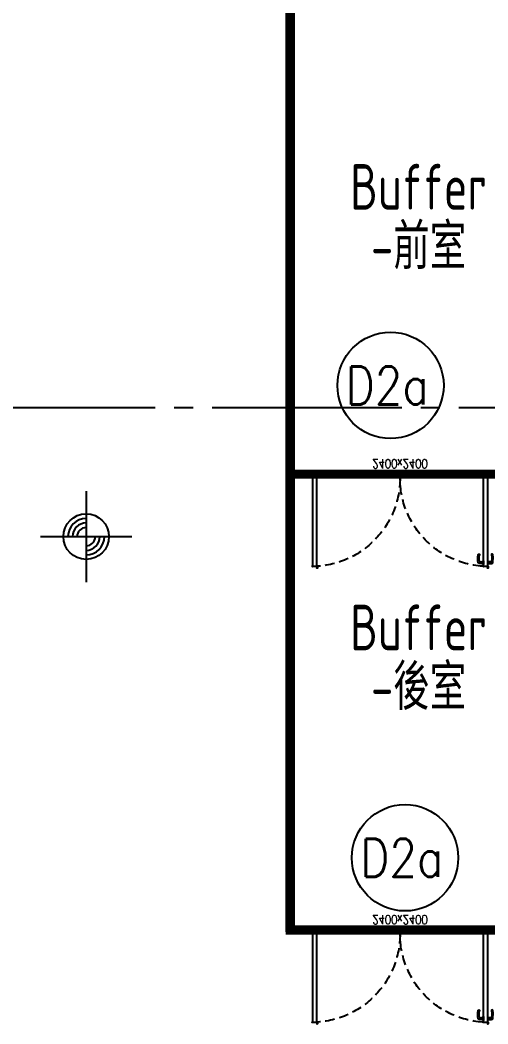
# Model space of a CAD drawing. Extents: x -960 to 27370, y -3283 to 11880.
# Drawn here: x 22752 to 23368, y 3689 to 5010 of the extents above; entities that cross this region are included whole.
import ezdxf
from ezdxf.enums import TextEntityAlignment as Align
from ezdxf.lldxf.tags import DXFTag

# ---------------------------------------------------------------- set-up
doc = ezdxf.new("R2010")
doc.units = 0
doc.header["$LTSCALE"] = 100
doc.linetypes.add('188K-SM-03-F10-ARCH-PA-Y2257103$0$DASHED', pattern=[19.05, 12.7, -6.35])
doc.linetypes.add('X-S-FAB-L10$0$COL-CEN-LIN', pattern=[3.25, 2.5, -0.25, 0.25, -0.25])
for name, color, linetype in [('0-xref', 8, 'Continuous'), ('188K-SM-03-F10-ARCH-PA-Y2257103$0$K-Door', 4, 'Continuous'), ('188K-SM-03-F10-ARCH-PA-Y2257103$0$K-P2D-4.2-雙抗', 30, 'Continuous'), ('188K-SM-03-F10-ARCH-PA-Y2257103$0$K-TXT', 7, 'Continuous'), ('188K-SM-03-F10-ARCH-PA-Y2257103$0$K-貼白鐵-1.5', 6, '188K-SM-03-F10-ARCH-PA-Y2257103$0$DASHED'), ('X-S-FAB-L10$0$0-DIM-INT', 8, 'Continuous'), ('X-S-FAB-L10$0$0-DIM-TXT', 8, 'Continuous'), ('X-S-FAB-L10$0$BLOCK', 8, 'Continuous'), ('X-S-FAB-L10$0$CCL', 8, 'X-S-FAB-L10$0$COL-CEN-LIN')]:
    doc.layers.add(name, color=color, linetype=linetype)
doc.styles.add('188K-SM-03-F10-ARCH-PA-Y2257103$0$14P7-XFDP10$0$AA-TXT', font='simplex.shx', dxfattribs={"width": 0.8, "bigfont": 'chineset.shx'})
doc.styles.add('188K-SM-03-F10-ARCH-PA-Y2257103$0$AA-TXT', font='isocp.shx', dxfattribs={"width": 0.8, "bigfont": 'chineset.shx'})
doc.styles.add('188K-SM-03-F10-ARCH-PA-Y2257103$0$Standard', font='txt.shx', dxfattribs={"bigfont": 'chineset.shx'})
doc.styles.add('X-S-FAB-L10$0$CHINA', font='simplex.shx', dxfattribs={"width": 0.75, "bigfont": 'chineset.shx'})
doc.styles.add('X-S-FAB-L10$0$Standard', font='', dxfattribs={"width": 0.8})
doc.styles.add('X-S-FAB-L10$0$TG_NOTE_TEXT', font='simplex.shx', dxfattribs={"width": 0.75, "bigfont": 'chineset.shx'})
doc.styles.get('X-S-FAB-L10$0$Standard').set_extended_font_data('Microsoft JhengHei')
tags = doc.linetypes.add('188K-SM-03-F10-ARCH-PA-Y2257103$0$S.P_LINE', pattern='A,12.7,-5.08,["S.P",188K-SM-03-F10-ARCH-PA-Y2257103$0$Standard,S=4,R=0,X=-2.54,Y=-1.27],-6.35', length=24.13).pattern_tags.tags
tags[6] = DXFTag(74, 10)

# ---------------------------------------------------------------- blocks, each defined once
blk = doc.blocks.new('X-S-FAB-L10$0$FAB2-L05')
at = {"layer": 'X-S-FAB-L10$0$CCL'}
blk.add_line((-26880, 5220), (1210, 5220), dxfattribs=at)
blk = doc.blocks.new('X-S-FAB-L10')
at = {"layer": 'X-S-FAB-L10$0$0-DIM-INT'}
for p, q in [((22839.178, 4390.122), (22839.178, 4270.122)), ((22779.178, 4330.122), (22899.178, 4330.122))]:
    blk.add_line(p, q, dxfattribs=at)
blk.add_circle((22839.178, 4330.122), 30, dxfattribs=at)
for radius, start, end in [(24, 90, 180), (18, 90, 180), (12, 90, 180), (24, 270, 0), (18, 270, 0), (12, 270, 0)]:
    blk.add_arc((22839.178, 4330.122), radius, start, end, dxfattribs=at)
at = {"layer": 'X-S-FAB-L10$0$BLOCK'}
blk.add_blockref('X-S-FAB-L10$0$FAB2-L05', (26160, -720), dxfattribs=at)
at = {"style": 'X-S-FAB-L10$0$TG_NOTE_TEXT', "width": 0.5, "flags": 1}
for p in [(7463.301, 9020), (18268.251, 8649), (11197.77, 4800.167), (16485.801, 4800.167), (25420.27, 2635), (13360, 320.001, 0), (7463.301, -33.333)]:
    blk.add_attdef('WH', text='', height=20, dxfattribs=at).set_placement(p, align=Align.BOTTOM_LEFT)
at = {"width": 0.5}
for style, p in [('X-S-FAB-L10$0$TG_NOTE_TEXT', (7585, 9020)), ('X-S-FAB-L10$0$TG_NOTE_TEXT', (18389.95, 8649)), ('X-S-FAB-L10$0$TG_NOTE_TEXT', (11117.5, 4813.5)), ('X-S-FAB-L10$0$TG_NOTE_TEXT', (16607.5, 4813.5)), ('X-S-FAB-L10$0$TG_NOTE_TEXT', (25350, 2635)), ('X-S-FAB-L10$0$Standard', (13129.375, 325.001, 0)), ('X-S-FAB-L10$0$TG_NOTE_TEXT', (7585, -20))]:
    blk.add_attdef('DESC', text='', height=10, dxfattribs=dict(at, style=style)).set_placement(p, align=Align.BOTTOM_LEFT)
for tag, style, p in [('TYPE', 'X-S-FAB-L10$0$TG_NOTE_TEXT', (7619.286, 9020)), ('NO', 'X-S-FAB-L10$0$TG_NOTE_TEXT', (7650.095, 9020)), ('TYPE', 'X-S-FAB-L10$0$TG_NOTE_TEXT', (18424.236, 8649)), ('NO', 'X-S-FAB-L10$0$TG_NOTE_TEXT', (18455.045, 8649)), ('NO', 'X-S-FAB-L10$0$TG_NOTE_TEXT', (11088.595, 4813.5)), ('TYPE', 'X-S-FAB-L10$0$TG_NOTE_TEXT', (11151.786, 4813.5)), ('TYPE', 'X-S-FAB-L10$0$TG_NOTE_TEXT', (16641.786, 4813.5)), ('NO', 'X-S-FAB-L10$0$TG_NOTE_TEXT', (16672.595, 4813.5)), ('NO', 'X-S-FAB-L10$0$TG_NOTE_TEXT', (25313, 2635)), ('TYPE', 'X-S-FAB-L10$0$TG_NOTE_TEXT', (25350, 2635)), ('NO', 'X-S-FAB-L10$0$Standard', (13100, 320.001, 0)), ('TYPE', 'X-S-FAB-L10$0$Standard', (13129.375, 320.001, 0)), ('TYPE', 'X-S-FAB-L10$0$TG_NOTE_TEXT', (7619.286, -20)), ('NO', 'X-S-FAB-L10$0$TG_NOTE_TEXT', (7650.095, -20))]:
    blk.add_attdef(tag, text='', height=10, dxfattribs=dict(at, style=style)).set_placement(p, align=Align.BOTTOM_RIGHT)
at = {"style": 'X-S-FAB-L10$0$TG_NOTE_TEXT', "width": 0.5, "flags": 1}
for rotation, p in [(180, (43, 7480)), (180, (943, 7480)), (90, (24310, 3717.77)), (270, (17080, 1711.699))]:
    blk.add_attdef('WH', text='', height=20, rotation=rotation, dxfattribs=at).set_placement(p, align=Align.BOTTOM_LEFT)
at = {"width": 0.5}
for rotation, style, p in [(180, 'X-S-FAB-L10$0$Standard', (317.625, 7480)), (180, 'X-S-FAB-L10$0$Standard', (1217.625, 7480)), (90, 'X-S-FAB-L10$0$TG_NOTE_TEXT', (24310, 3647.5)), (270, 'X-S-FAB-L10$0$TG_NOTE_TEXT', (17080, 1605))]:
    blk.add_attdef('DESC', text='', height=10, rotation=rotation, dxfattribs=dict(at, style=style)).set_placement(p, align=Align.BOTTOM_LEFT)
for tag, rotation, style, p in [('TYPE', 180, 'X-S-FAB-L10$0$Standard', (317.625, 7480)), ('NO', 180, 'X-S-FAB-L10$0$Standard', (347, 7480)), ('TYPE', 180, 'X-S-FAB-L10$0$Standard', (1217.625, 7480)), ('NO', 180, 'X-S-FAB-L10$0$Standard', (1247, 7480)), ('TYPE', 90, 'X-S-FAB-L10$0$TG_NOTE_TEXT', (24310, 3647.5)), ('NO', 90, 'X-S-FAB-L10$0$TG_NOTE_TEXT', (24310, 3610.5)), ('TYPE', 270, 'X-S-FAB-L10$0$TG_NOTE_TEXT', (17080, 1605)), ('NO', 270, 'X-S-FAB-L10$0$TG_NOTE_TEXT', (17080, 1573))]:
    blk.add_attdef(tag, text='', height=10, rotation=rotation, dxfattribs=dict(at, style=style)).set_placement(p, align=Align.BOTTOM_RIGHT)
at = {"layer": 'X-S-FAB-L10$0$0-DIM-TXT', "style": 'X-S-FAB-L10$0$CHINA', "width": 0.75}
for p in [(667.414, 7855.1, -2689.4), (22627.353, 6728.814), (25644.722, 6728.814), (24778.787, 5569.051), (1118.252, 4980), (417.801, 4594.623), (23874.84, 4355), (22927.43, 4330.122), (23749.869, 3901.367), (417.801, 3765.236), (1118.252, 3730), (417.801, 3115.79), (536.882, 2227.832), (16908.994, 1782.652), (888.445, 880.466), (16977.43, 750), (18878.841, 750), (25641.221, 553.233), (21364.03, 526.894)]:
    blk.add_attdef('HIG', text='', height=80, dxfattribs=at).set_placement(p, align=Align.MIDDLE_LEFT)
blk = doc.blocks.new('188K-SM-03-F10-ARCH-PA-Y2257103$0$雙開門-2400×2400')
for p, q in [((229.2, 119), (229.2, 114.1)), ((230, 119), (229.2, 119)), ((230, 114.1), (230, 119)), ((225.2, 117.7), (223.8, 117.6)), ((229.2, 117.7), (225.2, 117.7)), ((225.2, 115.5), (229.2, 115.5)), ((229.2, 114.1), (230, 114.1)), ((0, 2.5), (0, -2.5)), ((0, -1.9), (0, 1.9)), ((0.6, 2.5), (3, 2.5)), ((3, 2.5), (3, 0.2)), ((3, 0.2), (3, 0.2)), ((239.4, 2.5), (237, 2.5)), ((237, 2.5), (237, -0.2)), ((237, -0.2), (237, 0)), ((240, 2.5), (240, -2.5)), ((240, -1.9), (240, 1.9)), ((3, -2.5), (0.6, -2.5)), ((4.7, -1.9), (3, -2.5)), ((3.7, -0.6), (3.9, -0.6)), ((3.9, -0.6), (4, -0.6)), ((4.1, -0.7), (4, -0.7)), ((4, -0.7), (4, -1.5)), ((4, -1.5), (4.6, -1.5)), ((4.5, -0.2), (4.1, -0.2)), ((4.1, -0.7), (4.1, -0.7)), ((4.6, -0.7), (4.5, -0.7)), ((4.5, -0.7), (4.5, -0.7)), ((4.6, -0.6), (4.7, -0.6)), ((4.6, -1.5), (4.6, -0.7)), ((4.7, -0.6), (4.8, -0.6)), ((5, -0.8), (5, -1.5)), ((235, -0.8), (235, -1.5)), ((235.3, -0.6), (235.2, -0.6)), ((235.4, -0.6), (235.3, -0.6)), ((235.3, -1.9), (237, -2.5)), ((235.4, -1.5), (235.4, -0.7)), ((235.4, -0.7), (235.5, -0.7)), ((236, -1.5), (235.4, -1.5)), ((235.5, -0.2), (235.9, -0.2)), ((235.5, -0.7), (235.5, -0.7)), ((235.9, -0.7), (235.9, -0.7)), ((235.9, -0.7), (236, -0.7)), ((236.1, -0.6), (236, -0.6)), ((236, -0.7), (236, -1.5)), ((236.3, -0.6), (236.1, -0.6)), ((237, -2.5), (239.4, -2.5))]:
    blk.add_line(p, q)
for points in [[(10.9, 121.6), (10.9, 123.4), (10.9, 121.6), (4.3, 121.6), (4.3, 121.5), (4.7, 121.5), (4.7, 120.4, 0.414214), (4.8, 120.3), (5, 120.3), (5, 120.4), (4.9, 120.4), (4.9, 121.4), (5, 121.4), (5, 4.1), (4.9, 4.1), (4.9, 5.1), (5, 5.1), (5, 5.2), (4.8, 5.2, 0.414214), (4.7, 5.1), (4.7, 4, 0.414214), (4.8, 3.8), (10.2, 3.8, 0.414214), (10.3, 4), (10.3, 5.1, 0.414214), (10.2, 5.2), (10, 5.2), (10, 5.1), (10.1, 5.1), (10.1, 4.1), (10, 4.1), (10, 121.4), (10.1, 121.4), (10.1, 120.4), (10, 120.4), (10, 120.3), (10.2, 120.3, 0.414214), (10.3, 120.4), (10.3, 121.4), (11.1, 121.4, 0.414214), (11.1, 121.4), (11.1, 123.6, 0.414214), (11.1, 123.7), (10.3, 123.7), (10.3, 123.4), (10.9, 123.4)], [(235.9, 121.6), (235.9, 123.4), (235.9, 121.6), (229.3, 121.6), (229.3, 121.5), (229.7, 121.5), (229.7, 120.4, 0.414214), (229.8, 120.3), (230, 120.3), (230, 120.4), (229.9, 120.4), (229.9, 121.4), (230, 121.4), (230, 4.1), (229.9, 4.1), (229.9, 5.1), (230, 5.1), (230, 5.2), (229.8, 5.2, 0.414214), (229.7, 5.1), (229.7, 4, 0.414214), (229.8, 3.8), (235.2, 3.8, 0.414214), (235.3, 4), (235.3, 5.1, 0.414214), (235.2, 5.2), (235, 5.2), (235, 5.1), (235.1, 5.1), (235.1, 4.1), (235, 4.1), (235, 121.4), (235.1, 121.4), (235.1, 120.4), (235, 120.4), (235, 120.3), (235.2, 120.3, 0.414214), (235.3, 120.4), (235.3, 121.4), (236.1, 121.4, 0.414214), (236.1, 121.4), (236.1, 123.6, 0.414214), (236.1, 123.7), (235.3, 123.7), (235.3, 123.4), (235.9, 123.4)], [(235.8, 117.7), (239.8, 117.7), (241.2, 117.6, -0.327495), (242, 116.9, -0.089847), (242.2, 106.2, -1.144881), (240.3, 106.6, 0.137079), (240.3, 114.9, 0.349357), (239.8, 115.5), (235.8, 115.5)]]:
    blk.add_lwpolyline(points, format="xyb")
blk.add_lwpolyline([(235, 114.1), (235, 119), (235.8, 119), (235.8, 114.1)], close=True)
at = {"ltscale": 500}
for points in [[(3.3, 0.3), (3.3, 3.1), (3, 3.1), (3, 0.3)], [(8.5, 3.8), (4, 3.8), (4, 4.1), (8.5, 4.1)], [(231.5, 3.8), (236, 3.8), (236, 4.1), (231.5, 4.1)], [(236.7, -0.1), (236.7, 3.1), (237, 3.1), (237, -0.1)]]:
    blk.add_lwpolyline(points, close=True, dxfattribs=at)
at = {"linetype": '188K-SM-03-F10-ARCH-PA-Y2257103$0$DASHED', "ltscale": 0.01}
for centre, start, end in [((3.5, 5.1), 0, 85.9993), ((236.5, 5.1), 94.0007, 180)]:
    blk.add_arc(centre, 116.5, start, end, dxfattribs=at)
for centre, radius, start, end in [((0.6, 1.9), 0.598, 90, 180), ((3.9, 0.2), 0.855, 178.2453, 256.7344), ((236.3, 0), 0.659, 270, 360), ((239.4, 1.9), 0.598, 0, 90), ((0.6, -1.9), 0.598, 180, 270), ((4.3, -0.6), 0.427, 111.7868, 180), ((4, -0.7), 0.11, 360, 90), ((4.3, -0.6), 0.427, 0, 68.2132), ((4.6, -0.7), 0.11, 90, 180), ((4.5, -1.5), 0.5, 288.9704, 0), ((4.8, -0.8), 0.2, 0, 90), ((235.2, -0.8), 0.2, 90, 180), ((235.5, -1.5), 0.5, 180, 251.0296), ((235.7, -0.6), 0.427, 111.7868, 180), ((235.4, -0.7), 0.11, 360, 90), ((235.7, -0.6), 0.427, 0, 68.2132), ((236, -0.7), 0.11, 90, 180), ((239.4, -1.9), 0.598, 270, 360)]:
    blk.add_arc(centre, radius, start, end)
for centre, major_axis, start_param, end_param in [((252.5, 110.9), (-21.3, 21.3), 0.585307, 0.943734), ((223.8, 106.3), (-0.707, 0.707), 0.872811, 4.284184), ((223.9, 116.7), (0.624, 0.624), 0.866962, 2.13291), ((239.6, 110.8), (-10.9, 10.9), 0.51383, 1.058752), ((225.3, 114.9), (-0.417, 0.417), -0.669314, 0.675093)]:
    blk.add_ellipse(centre, major_axis=major_axis, ratio=1, start_param=start_param, end_param=end_param)
at = {"ltscale": 500, "extrusion": (0, 0, -1)}
blk.add_ellipse((3.5, 3.6), major_axis=(0.495, 0.495), ratio=1, start_param=3.926991, end_param=10.210176, dxfattribs=at)
at = {"ltscale": 500}
blk.add_ellipse((236.5, 3.6), major_axis=(-0.495, 0.495), ratio=1, start_param=3.926991, end_param=10.210176, dxfattribs=at)
at = {"color": 8, "style": '188K-SM-03-F10-ARCH-PA-Y2257103$0$14P7-XFDP10$0$AA-TXT', "width": 0.8}
blk.add_text('2400x2400', height=12, dxfattribs=at).set_placement((120, -13.5), align=Align.MIDDLE_CENTER)
blk = doc.blocks.new('188K-SM-03-F10-ARCH-PA-Y2257103')
at = {"layer": '188K-SM-03-F10-ARCH-PA-Y2257103$0$K-P2D-4.2-雙抗'}
for p, q in [((23103, 3810, 0), (23103, 5050, 0)), ((23108, 3810, 0), (23108, 5050, 0)), ((23108, 4415, 0), (23132.5, 4415, 0)), ((23108, 4410, 0), (23132.5, 4410, 0)), ((23103, 3815, 0), (23132.5, 3815, 0)), ((23103, 3815, 0), (23103, 3810, 0)), ((23103, 3810, 0), (23132.5, 3810, 0))]:
    blk.add_line(p, q, dxfattribs=at)
at = {"layer": '188K-SM-03-F10-ARCH-PA-Y2257103$0$K-TXT'}
for centre in [(23240, 4529.2, 0), (23259.1, 3907.5, 0)]:
    blk.add_circle(centre, 70, dxfattribs=at)
at = {"layer": '188K-SM-03-F10-ARCH-PA-Y2257103$0$K-貼白鐵-1.5', "linetype": '188K-SM-03-F10-ARCH-PA-Y2257103$0$S.P_LINE', "ltscale": 0.09, "const_width": 12, "elevation": 0}
for points in [[(23108, 5045), (23108, 3812.5), (23470, 3812.5)], [(23108, 4412.5), (23470, 4412.5)]]:
    blk.add_lwpolyline(points, dxfattribs=at)
at = {"layer": '188K-SM-03-F10-ARCH-PA-Y2257103$0$K-Door', "xscale": -1, "rotation": 180}
for p in [(23132.5, 4412.5, 0), (23132.5, 3812.5, 0)]:
    blk.add_blockref('188K-SM-03-F10-ARCH-PA-Y2257103$0$雙開門-2400×2400', p, dxfattribs=at)
at = {"layer": '188K-SM-03-F10-ARCH-PA-Y2257103$0$K-TXT', "style": '188K-SM-03-F10-ARCH-PA-Y2257103$0$AA-TXT', "width": 0.8}
for s, p in [('Buffer', (23276.9, 4790.5)), ('-前室', (23276.9, 4712.2)), ('Buffer', (23276.9, 4210.6)), ('-後室', (23276.9, 4132.3))]:
    blk.add_text(s, height=60, dxfattribs=at).set_placement(p, align=Align.MIDDLE_CENTER)
at = {"layer": '188K-SM-03-F10-ARCH-PA-Y2257103$0$K-TXT', "style": '188K-SM-03-F10-ARCH-PA-Y2257103$0$Standard', "width": 0.85}
for p in [(23235.6, 4529.2, 0), (23254.7, 3907.5, 0)]:
    blk.add_text('D2a', height=50, dxfattribs=at).set_placement(p, align=Align.MIDDLE)

msp = doc.modelspace()

# ---------------------------------------------------------------- block references
at = {"layer": '0-xref'}
for name in ['X-S-FAB-L10', '188K-SM-03-F10-ARCH-PA-Y2257103']:
    msp.add_blockref(name, (0, 0), dxfattribs=at)

doc.saveas('drawing.dxf')
